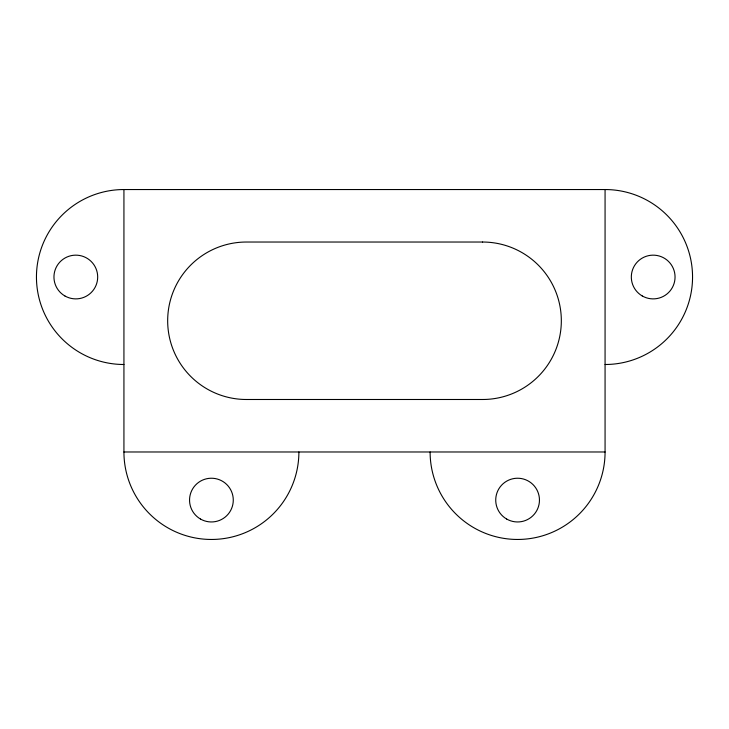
<?xml version="1.0" encoding="UTF-8"?>
<svg xmlns="http://www.w3.org/2000/svg" width="729" height="729" viewBox="0 0 729 729"><rect width="100%" height="100%" fill="white"/><g stroke="black" fill="none" stroke-linecap="round" stroke-linejoin="round"><path stroke-width="1.09" d="M123.93 364.5A87.48 87.48 0 0 1 36.45 277.02A87.48 87.48 0 0 1 123.93 189.54L605.07 189.54A87.48 87.48 0 0 1 692.55 277.02A87.48 87.48 0 0 1 605.07 364.5M123.93 189.54L123.93 451.98L605.07 451.98L605.07 189.54M298.89 451.98A87.48 87.48 0 0 1 211.41 539.46A87.48 87.48 0 0 1 123.93 451.98M605.07 451.98A87.48 87.48 0 0 1 517.59 539.46A87.48 87.48 0 0 1 430.11 451.98M482.598 242.028L246.402 242.028A78.732 78.732 0 0 0 167.67 320.76A78.732 78.732 0 0 0 246.402 399.492L482.598 399.492A78.732 78.732 0 0 0 561.33 320.76A78.732 78.732 0 0 0 482.598 242.028M200.475 519.03A21.87 21.87 0 0 0 233.28 500.094A21.87 21.87 0 0 0 200.475 481.158A21.87 21.87 0 0 0 200.475 519.03M64.881 295.956A21.87 21.87 0 0 0 97.686 277.02A21.87 21.87 0 0 0 64.881 258.084A21.87 21.87 0 0 0 64.881 295.956M506.655 519.03A21.87 21.87 0 0 0 539.46 500.094A21.87 21.87 0 0 0 506.655 481.158A21.87 21.87 0 0 0 506.655 519.03M642.249 295.956A21.87 21.87 0 0 0 675.054 277.02A21.87 21.87 0 0 0 642.249 258.084A21.87 21.87 0 0 0 642.249 295.956"/></g></svg>
